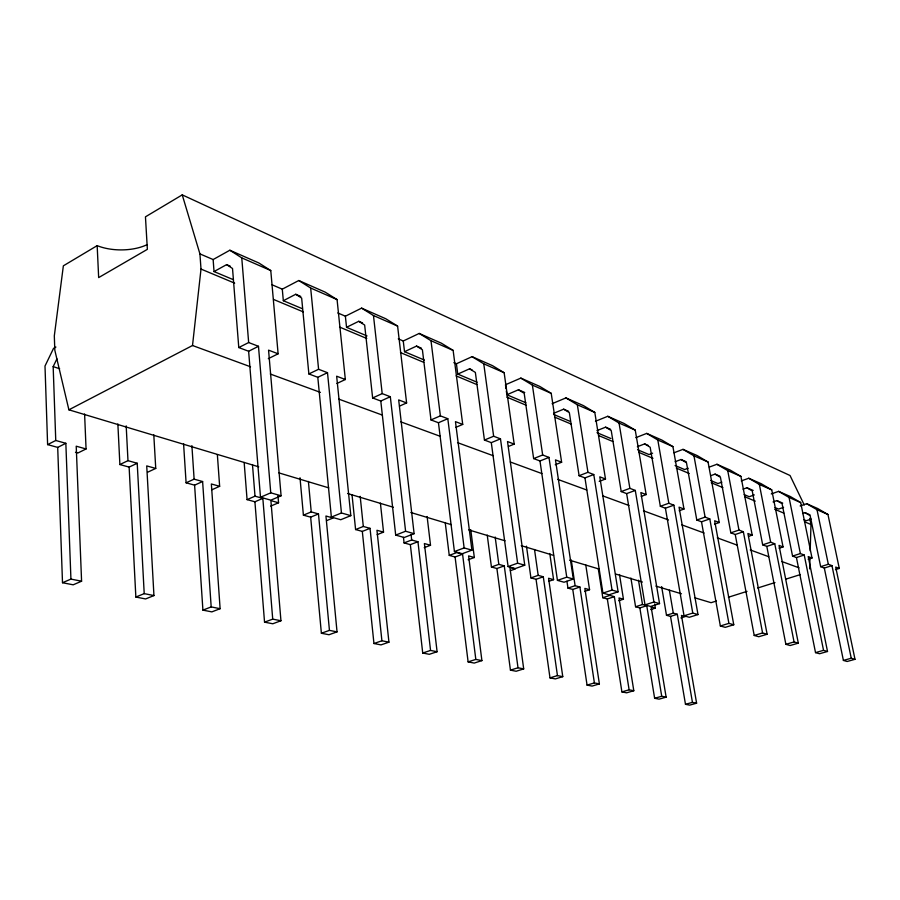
<?xml version="1.0" encoding="UTF-8"?>
<svg xmlns="http://www.w3.org/2000/svg" width="900" height="900" viewBox="0 0 900 900"><rect width="100%" height="100%" fill="white"/><g stroke="black" fill="none" stroke-linecap="round" stroke-linejoin="round"><path stroke-width="1.35" d="M809.651 568.901L809.989 557.798M810.191 550.856L810.979 524.486L809.741 518.434M97.166 245.644L63.36 265.826L54.315 335.858L54.821 350.235L68.895 409.815L192.51 345.51L201.004 269.066L199.924 253.89L182.239 194.873L145.451 216.833L147.364 249.345L98.663 277.594L97.166 245.644A37.71 18.889 0.3 0 0 147.263 244.575M55.901 347.051L53.539 348.379L45 366.041L47.61 444.611L55.755 440.483L53.167 366.626L56.925 358.864M199.924 253.89L213.131 259.549L229.849 250.234L258.863 262.98L270.776 270.574L278.111 353.801L268.301 358.673M213.131 259.549L214.031 271.564L226.609 264.634L230.411 266.265M271.946 284.738L282.285 289.17L298.766 280.519L325.181 292.129L337.072 299.599L345.341 379.519L336.892 383.479M282.285 289.17L283.331 300.713L295.729 294.277L300.78 296.438M226.609 264.634L232.526 268.493L238.781 347.546L248.659 342.54L258.48 346.298L270.754 492.829L281.093 495.776L268.56 350.145L278.111 353.801M57.701 447.401L65.846 443.295L70.931 579.094L62.505 582.727L57.701 447.401L47.61 444.611M238.781 347.546L248.625 351.259L258.48 346.298M337.815 312.952L345.375 316.204L361.598 308.126L385.762 318.746L397.598 326.093L406.609 402.952L399.488 406.114M84.6 414.011L86.062 448.954L77.929 452.981L75.476 452.295M345.375 316.204L346.545 327.308L358.751 321.3L362.576 322.942M117.866 423.956L119.88 464.546L127.98 460.665L137.216 463.252L144.214 593.629L135.855 597.049L129.127 467.1L137.216 463.252M295.729 294.277L301.657 298.08L308.869 373.939L318.589 369.281L327.499 372.69L341.449 512.977L350.82 515.644L336.656 376.2L345.341 379.519M308.869 373.939L317.801 377.303L327.499 372.69M398.284 338.861L403.256 340.999L419.209 333.439L441.382 343.192L453.139 350.404L462.724 424.418L455.749 427.387M147.679 472.207L155.745 468.428L153.799 434.858M403.256 340.999L404.527 351.697L416.531 346.084L421.47 348.199M183.566 443.588L186.097 482.805L194.119 479.16L202.612 481.534L211.185 606.915L202.916 610.133L194.602 485.156L202.612 481.534M358.751 321.3L364.657 325.046L372.634 397.957L382.196 393.615L390.319 396.72L405.596 531.248L414.113 533.678L398.678 399.915L406.609 402.952M453.848 362.666L456.412 363.769L472.072 356.67L492.502 365.647L504.146 372.735L514.192 444.105L508.489 446.434M372.634 397.957L380.79 401.029L390.319 396.72M456.412 363.769L457.762 374.096L469.541 368.82L472.106 369.911M211.669 489.859L219.645 486.304L217.361 454.657M555.244 464.749L561.634 462.24L551.216 393.345L539.719 386.392L520.83 378.101L505.463 384.772L505.98 388.519M244.159 462.431L247.072 499.624L255.004 496.181L262.834 498.375L272.722 619.121L280.946 620.752L270.9 500.625L278.561 502.774L277.965 495.855M416.531 346.084L422.392 349.751L430.988 419.929L440.37 415.856L447.806 418.702L464.13 547.931L471.915 550.148L455.456 421.639L462.724 424.418M248.625 351.259L260.494 497.261L270.754 492.829M247.072 499.624L254.914 501.784L262.834 498.375M430.988 419.929L438.446 422.741L447.806 418.702M506.34 391.016L506.869 394.751L518.434 389.779L524.745 392.49M86.062 448.954L76.219 446.197L81.585 581.209L73.181 584.809L62.505 582.727M281.093 495.776L270.866 500.164L260.494 497.261M270.664 506.126L278.561 502.774M552.105 403.695L565.931 397.912L583.436 405.608L594.799 412.425L605.498 479.025L599.231 481.387M300.004 477.765L303.401 515.16L311.231 511.909L318.476 513.934L329.445 630.371L337.039 631.879L325.935 516.015L333.034 518.006L326.543 520.65M469.541 368.82L475.358 372.42L484.436 440.055L493.639 436.241L500.479 438.851L517.624 563.175L524.756 565.2L507.51 441.54L514.192 444.105M553.567 413.348L563.659 409.174L568.665 411.322M303.401 515.16L310.657 517.151L318.476 513.934M484.436 440.055L491.299 442.642L500.479 438.851M317.801 377.303L331.369 517.095L341.449 512.977M155.745 468.428L146.722 465.907L153.945 595.564L145.609 598.95L135.855 597.049M350.82 515.644L340.751 519.727L331.369 517.095M595.451 421.279L607.77 416.295L624.049 423.45L635.254 430.132L646.166 494.572L641.261 496.373M596.947 430.627L605.61 427.162L610.627 429.322M352.012 494.64L355.59 529.549L363.308 526.466L370.035 528.345L381.904 640.778L388.935 642.173L376.954 530.28L383.546 532.125L380.396 503.1M518.434 389.779L524.183 393.311L533.644 458.584L542.666 454.995L548.977 457.402L566.752 577.17L573.322 579.038L555.469 459.889L561.634 462.24M355.59 529.549L362.317 531.405L370.035 528.345M533.644 458.584L539.977 460.969L548.977 457.402M377.145 534.634L383.546 532.125M635.827 437.659L646.695 433.406L661.871 440.066L672.919 446.625L683.989 509.04L679.185 510.75M380.79 401.029L395.696 535.106L405.596 531.248M637.357 446.715L644.636 443.902L648.439 445.534M414.113 533.678L404.235 537.491L395.696 535.106M219.645 486.304L211.354 483.975L220.118 608.692L211.86 611.876L202.916 610.133M403.459 537.39L404.077 542.914L411.694 540L417.949 541.744L430.56 650.43L437.096 651.724L424.395 543.544L430.526 545.265L427.106 516.51M563.659 409.174L569.34 412.639L579.105 475.706L587.947 472.309L593.775 474.536L612.045 590.074L618.12 591.806L599.783 476.831L605.498 479.025M404.077 542.914L410.344 544.646L417.949 541.744M579.105 475.706L584.955 477.911L593.775 474.536M652.624 453.184L649.012 454.556L637.549 449.73M673.954 452.79L683.01 449.359L697.174 455.58L708.053 462.015L719.246 522.529L714.533 524.149M424.215 547.65L430.526 545.265M675.09 461.745L681.03 459.517L686.194 461.723M254.914 501.784L264.544 622.159L272.722 619.121M438.446 422.741L454.421 551.543L464.13 547.931M445.219 522.551L449.246 555.379L456.75 552.589L462.577 554.22L475.819 659.408L481.905 660.611L468.596 555.908L474.322 557.505L470.745 529.673M605.61 427.162L611.224 430.56L621.214 491.558L629.876 488.351L635.288 490.421L653.929 602.01L659.554 603.607L640.867 492.548L646.166 494.572M688.163 468.225L684.619 469.541L675.09 465.525M280.946 620.752L272.79 623.768L264.544 622.159M471.915 550.148L462.229 553.725L454.421 551.543M449.246 555.379L455.096 556.988L462.577 554.22M621.214 491.558L626.648 493.605L635.288 490.421M709.335 467.066L716.94 464.276L730.215 470.104L740.925 476.404L752.197 535.129L748.732 536.299M468.113 559.778L474.322 557.505M711.124 475.537L715.061 474.109L719.899 476.179M721.856 482.152L717.952 483.559L710.651 480.488M487.226 535.072L491.434 567.011L498.825 564.356L504.27 565.875L518.006 667.778L523.699 668.903L509.895 567.45L515.25 568.946L510.356 570.69M644.636 443.902L650.171 447.233L660.341 506.295L668.824 503.246L673.864 505.17L692.775 613.08L697.995 614.565L679.05 507.15L683.989 509.04M741.285 480.915L748.744 478.249L761.197 483.716L771.739 489.892L783.056 546.93L779.096 548.224M491.434 567.011L496.901 568.519L504.27 565.875M660.341 506.295L665.404 508.196L673.864 505.17M310.657 517.151L321.379 633.251L329.445 630.371M491.299 442.642L508.106 566.572L517.624 563.175M337.039 631.879L328.995 634.736L321.379 633.251M524.756 565.2L515.273 568.575L508.106 566.572M743.074 489.139L746.933 487.777L753.176 490.455M754.312 494.921L749.205 496.71L744.176 494.595M526.466 546.165L530.921 577.901L538.189 575.359L543.296 576.788L557.449 675.596L562.77 676.654L548.572 578.261L553.59 579.668L549.776 553.477M681.03 459.517L686.486 462.769L696.791 520.02L705.105 517.118L709.796 518.918L728.899 623.374L733.77 624.758L714.645 520.762L719.246 522.529M771.278 493.92L778.601 491.366L790.301 496.507L800.685 502.56L812.014 558.011L808.133 559.249M530.921 577.901L536.051 579.308L543.296 576.788M696.791 520.02L701.505 521.798L709.796 518.918M773.077 501.919L776.857 500.603L782.73 503.123M548.775 581.332L553.59 579.668M362.317 531.405L373.95 643.511L381.904 640.778M539.977 460.969L557.438 580.376L566.752 577.17M388.935 642.173L381.004 644.884L373.95 643.511M573.322 579.038L564.041 582.221L557.438 580.376M783.585 507.353L778.579 509.062L775.035 507.577M800.134 505.957L806.715 503.719L817.74 508.556L827.955 514.496L839.284 568.44L835.481 569.621M566.933 581.242L567.956 588.116L575.111 585.686L579.904 587.025L594.394 682.92L599.389 683.91L584.854 588.409L589.567 589.725L585.776 564.986M715.061 474.109L720.439 477.304L730.822 532.834L738.967 530.077L743.355 531.754L762.581 632.97L767.126 634.264L747.889 533.486L752.197 535.129M567.956 588.116L572.771 589.444L579.904 587.025M730.822 532.834L735.232 534.499L743.355 531.754M802.575 513.529L805.05 512.696L809.955 514.8M584.831 591.322L589.567 589.725M811.181 519.075L806.276 520.717L803.801 519.671M410.344 544.646L422.73 653.029L430.56 650.43M584.955 477.911L602.933 593.111L612.045 590.074M437.096 651.724L429.289 654.311L422.73 653.029M618.12 591.806L609.03 594.81L602.933 593.111M598.331 568.98L602.809 597.724L609.84 595.395L614.351 596.655L629.111 689.805L633.803 690.739L619.009 597.96L623.452 599.197L619.481 574.481M746.933 487.777L752.231 490.905L762.671 544.826L770.659 542.194L774.765 543.769L794.059 641.936L798.311 643.151L779.018 545.389L783.056 546.93M602.809 597.724L607.331 598.972L614.351 596.655M762.671 544.826L766.811 546.39L774.765 543.769M618.795 600.727L623.452 599.197M630.911 578.07L635.58 606.758L642.499 604.53L646.751 605.711L661.725 696.274L666.135 697.151L651.139 606.949L655.324 608.119L654.637 603.99M776.857 500.603L782.066 503.674L792.551 556.076L800.37 553.556L804.229 555.03L823.545 650.34L827.528 651.476L808.211 556.56L812.014 558.011M455.096 556.988L468.113 661.883L475.819 659.408M626.648 493.605L645.008 604.89L653.929 602.01M635.58 606.758L639.844 607.939L646.751 605.711M792.551 556.076L796.433 557.539L804.229 555.03M481.905 660.611L474.221 663.075L468.113 661.883M659.554 603.607L650.655 606.465L645.008 604.89M650.745 609.581L655.324 608.119M661.635 586.609L666.495 615.285L673.301 613.136L677.306 614.261L692.449 702.371L696.611 703.192L681.457 615.42L685.406 616.523L680.895 617.929M805.05 512.696L810.169 515.711L820.665 566.663L828.326 564.255L831.96 565.639L851.254 658.238L855 659.306L835.706 567.067L839.284 568.44M716.4 601.009L711.079 602.685L694.924 597.836M728.381 597.24L747.011 591.367M757.665 588.015L774.967 582.57M785.61 579.217L800.258 574.616M666.495 615.285L670.523 616.399L677.306 614.261M820.665 566.663L824.31 568.046L831.96 565.639M496.901 568.519L510.435 670.14L518.006 667.778M665.404 508.196L684.045 615.814L692.775 613.08M523.699 668.903L516.139 671.254L510.435 670.14M697.995 614.565L689.288 617.276L684.045 615.814M536.051 579.308L549.99 677.869L557.449 675.596M701.505 521.798L720.349 625.972L728.899 623.374M562.77 676.654L555.334 678.904L549.99 677.869M733.77 624.758L725.242 627.345L720.349 625.972M572.771 589.444L587.059 685.102L594.394 682.92M735.232 534.499L754.211 635.456L762.581 632.97M599.389 683.91L592.076 686.081L587.059 685.102M767.126 634.264L758.779 636.727L754.211 635.456M607.331 598.972L621.911 691.898L629.111 689.805M766.811 546.39L785.869 644.321L794.059 641.936M633.803 690.739L626.614 692.82L621.911 691.898M798.311 643.151L790.144 645.514L785.869 644.321M639.844 607.939L654.637 698.288L661.725 696.274M796.433 557.539L815.524 652.613L823.545 650.34M666.135 697.151L659.07 699.154L654.637 698.288M827.528 651.476L819.529 653.738L815.524 652.613M670.523 616.399L685.485 704.306L692.449 702.371M824.31 568.046L843.401 660.42L851.254 658.238M696.611 703.192L689.67 705.127L685.485 704.306M855 659.306L847.159 661.477L843.401 660.42M70.931 579.094L81.585 581.209M144.214 593.629L153.945 595.564M211.185 606.915L220.118 608.692M119.88 464.546L129.127 467.1M186.097 482.805L194.602 485.156M55.755 440.483L65.846 443.295M68.895 409.815L258.727 466.83M278.921 472.894L328.725 487.856M347.58 493.515L393.356 507.262M410.85 512.516L451.238 524.644M468.743 529.898L505.091 540.821M521.246 545.67L553.556 555.379M569.711 560.227L599.332 569.126M615.488 573.975L642.42 582.064M655.875 586.102L681.457 593.786M53.167 366.626L59.659 368.73M192.51 345.51L250.526 366.772M270.304 374.029L320.411 392.389M338.873 399.15L382.376 415.103M400.838 421.864L440.392 436.365M457.537 442.642L493.132 455.692M510.277 461.981L541.913 473.58M557.741 479.374L586.744 490.005M602.572 495.81L628.942 505.474M643.444 510.784L668.498 519.975M681.683 524.801L704.092 533.014M717.278 537.851L737.055 545.096M750.24 549.934L768.701 556.695M781.886 561.533L799.02 567.81M201.004 269.066L234.675 283.162M273.532 299.43L303.322 311.906M339.581 327.082L366.772 338.479M400.444 352.575L423.754 362.34M456.131 375.896L476.854 384.57M506.644 397.046L526.061 405.18M554.558 417.105L571.399 424.159M598.59 435.544L612.832 441.506M638.741 452.351L652.984 458.325M676.294 468.079L689.242 473.501M711.259 482.726L722.914 487.609M744.93 496.822L755.291 501.165M774.72 509.299L783.788 513.09M804.499 521.775L810.979 524.486M214.031 271.564L233.044 279.562M283.331 300.713L302.31 308.7M346.545 327.308L367.02 335.925M404.527 351.697L424.373 360.056M457.762 374.096L477.045 382.207M506.869 394.751L525.892 402.761M553.567 414.405L569.947 421.29M597.004 432.675L610.886 438.514M229.849 250.234L241.763 257.873L270.776 270.574M298.766 280.519L310.669 288.034L337.072 299.599M361.598 308.126L373.466 315.529L397.598 326.093M419.209 333.439L430.999 340.718L453.139 350.404M472.072 356.67L483.761 363.814L504.146 372.735M520.83 378.101L532.384 385.099L551.216 393.345M565.931 397.912L577.35 404.786L594.799 412.425M607.77 416.295L619.043 423.045L635.254 430.132M646.695 433.406L657.81 440.01L672.919 446.625M683.01 449.359L693.956 455.839L708.053 462.015M716.94 464.276L727.729 470.621L740.925 476.404M748.744 478.249L759.364 484.47L771.739 489.892M778.601 491.366L789.053 497.464L800.685 502.56M806.715 503.719L816.998 509.704L827.955 514.496M182.239 194.873L790.043 475.515L804.251 504.99M816.998 509.704L828.326 564.255M789.053 497.464L800.37 553.556M759.364 484.47L770.659 542.194M727.729 470.621L738.967 530.077M693.956 455.839L705.105 517.118M657.81 440.01L668.824 503.246M669.364 590.153L673.301 613.136M619.043 423.045L629.876 488.351M638.494 580.207L642.499 604.53M577.35 404.786L587.947 472.309M571.241 559.935L575.111 585.686M532.384 385.099L542.666 454.995M534.521 549.517L538.189 575.359M483.761 363.814L493.639 436.241M495.169 537.019L498.825 564.356M430.999 340.718L440.37 415.856M411.053 534.442L411.694 540M373.466 315.529L382.196 393.615M360.18 496.339L363.308 526.466M310.669 288.034L318.589 369.281M308.407 481.421L311.231 511.909M241.763 257.873L248.659 342.54M252.472 464.558L255.004 496.181M191.891 445.646L194.119 479.16M126.18 425.846L127.98 460.665"/></g></svg>
